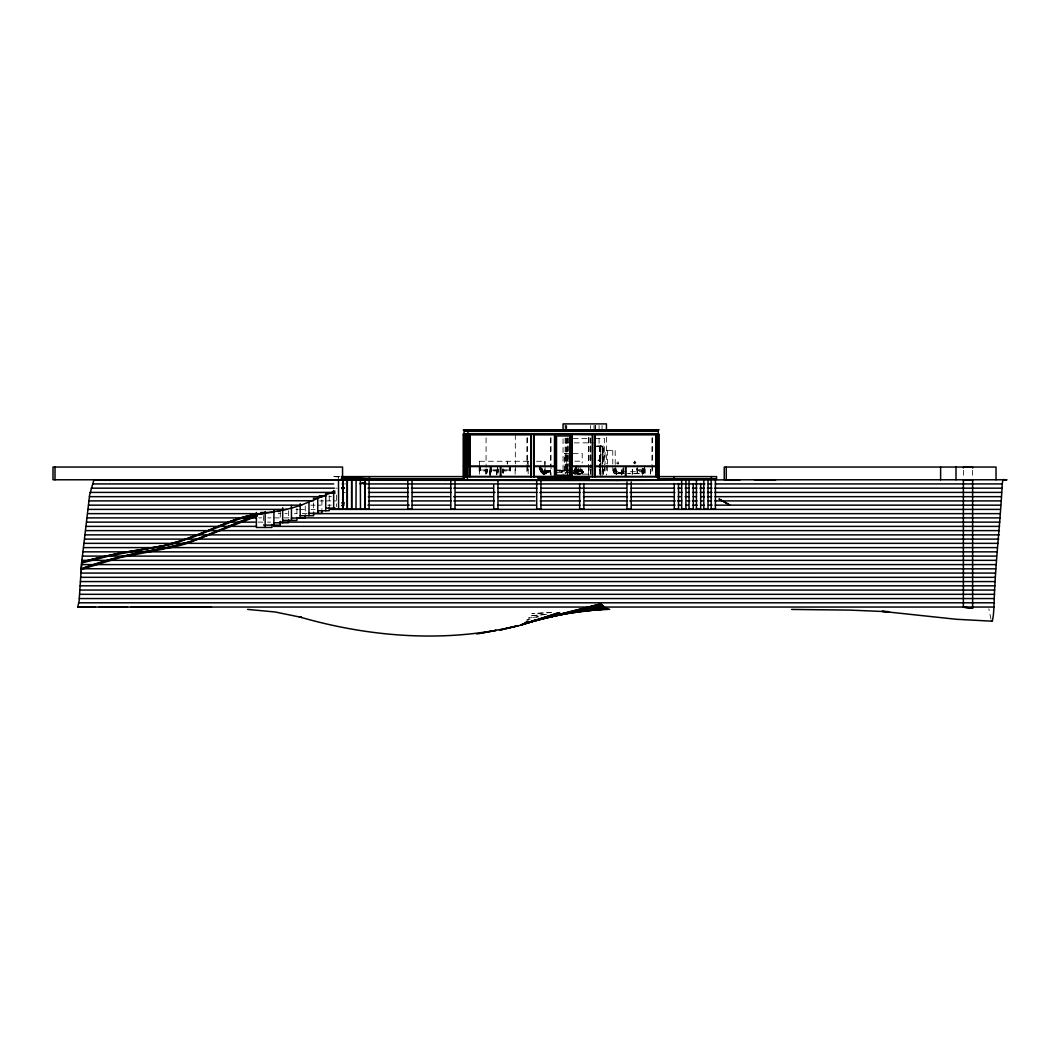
<?xml version="1.0" encoding="UTF-8"?>
<svg xmlns="http://www.w3.org/2000/svg" width="1060" height="1060" viewBox="0 0 1060 1060"><rect width="100%" height="100%" fill="white"/><g stroke="black" fill="none" stroke-linecap="round" stroke-linejoin="round"><path stroke-width="0.75" stroke-dasharray="5 3.75" d="M490.104 469.156L490.091 473.078M490.528 469.156L490.515 473.078M491.482 466.97L491.27 473.078M559.269 470.706L559.985 470.878L559.044 470.613M562.462 470.706L561.508 470.706M563.761 470.706L564.702 470.706M575.938 470.706L574.997 470.706M577.011 470.613L577.952 470.918L577.236 470.706M578.376 469.169L580.151 470.932L581.529 469.169M600.755 474.138L600.755 466.016M600.755 464.386L600.755 446.512M602.12 475.768L602.12 469.262M602.12 467.632L602.12 446.512M497.736 473.078L497.736 468.957M637.073 470.945L637.073 468.957M637.497 469.911L637.497 473.078M498.16 473.078L498.16 468.957M541.66 469.09A1.365 1.365 0 0 1 541.965 470.428L541.753 469.037A1.365 1.365 0 0 1 542.097 470.428L541.978 469.54M542.985 470.706L542.203 469.037A1.365 1.365 0 0 1 542.481 470.428A1.365 1.365 0 0 1 542.998 471.978L542.097 470.083M582.086 472.548L581.98 470.971L582.43 472.336M637.073 473.078L637.087 470.905M644.718 473.078L644.718 468.957M645.129 473.078L645.129 468.957M643.433 468.931L642.572 473.568L627.758 473.369L643.738 473.568L643.433 468.931L643.407 472.972L642.559 468.546L643.393 473.025L643.486 469.037L643.393 473.025L644.122 472.641L643.672 469.037L643.566 473.025M561.76 470.971L561.76 472.548M562.211 472.455L562.211 471.064M575.236 470.971L575.209 473.078M575.686 472.455L575.686 471.064M643.486 468.997L643.367 472.959M487.017 469.156L486.725 473.078L486.977 469.394A1.669 1.669 0 0 0 486.938 468.957M487.242 469.156L486.951 473.078M643.592 473.409L643.393 471.236C644.825 475.715 641.923 471.713 642.917 469.09L643.38 473.012L642.917 469.09M642.638 475.383L642.81 468.52M643.036 469.739L642.651 473.303M543.78 471.541L543.025 471.965L542.468 470.706M509.37 466.97L509.25 470.11L509.608 466.97M486.938 469.911L486.46 473.038L486.739 469.394A1.669 1.669 0 0 0 486.712 468.957M579.833 466.44L581.158 473.82L575.62 473.542L575.739 469.063M575.951 473.727L576.335 466.533L573.513 473.542M576.508 465.711L576.123 472.919L577.276 473.409L577.514 469.09M574.758 473.078L574.944 471.594A2.252 2.252 0 0 1 576.945 471.594L577.488 471.289M579.529 471.289L576.958 471.462A2.252 2.252 0 0 0 575.037 471.594L576.653 471.263M582.602 471.329L582.92 471.514A2.252 2.252 0 0 0 581.039 471.594L578.627 471.289M581.582 471.289L581.225 471.514A2.252 2.252 0 0 1 583.133 471.594L581.516 471.263M545.33 471.342L542.587 471.965L542.336 470.706M510.006 470.945L510.363 466.122M510.615 466.122L510.244 470.945L502.334 470.945L502.625 470.07M502.572 470.945L502.718 470.136M543.131 471.541C542.058 474.429 550.975 472.257 550.153 470.547L543.025 471.965L542.018 468.891M642.519 469.288L642.28 471.289M642.4 469.527L641.87 473.475M575.514 473.383L576.123 472.919L574.865 472.641L576.786 473.21M579.158 471.408L578.945 471.462A2.252 2.252 0 0 0 576.958 471.594L575.514 471.276M580.403 469.103L579.807 469.447M582.192 472.402L582.642 471.183M580.959 471.316L582.099 471.236M613.978 472.442L613.819 468.52M613.223 472.442L613.992 471.7L642.625 471.7L643.393 472.442L642.599 472.257M542.733 471.541L542.362 471.965A1.365 1.365 0 0 0 541.952 470.428L542.733 469.938M540.732 466.108L542.508 471.965A1.365 1.365 0 0 0 542.084 470.428L542.442 469.805M544.376 474.284L547.755 472.23M642.784 471.236L641.684 471.66M573.871 471.819L574.586 468.878M576.309 469.275L575.249 473.701L573.91 473.528L575.673 466.161M575.249 473.701L574.175 473.263L575.951 465.897M539.447 466.387C543.939 475.755 540.202 470.282 550.352 471.475M548.351 470.587L543.82 471.236L544.827 471.475A1.484 1.484 0 0 0 543.025 471.793L543.303 471.793A1.484 1.484 0 0 1 544.813 471.488A1.484 1.484 0 0 1 546.47 471.17A1.484 1.484 0 0 1 548.06 470.852A1.484 1.484 0 0 1 549.636 470.547L543.939 471.713M575.315 469.09L574.109 473.727M642.055 471.316L642.108 468.52M544.337 471.25L541.395 472.257M573.712 473.224L575.434 468.891M574.215 473.091L575.5 473.78L573.831 473.158L576.879 465.989M575.447 473.793L578.111 466.692M634.542 463.101L634.622 463.869M635.92 462.942L634.834 461.06L633.747 462.942L635.96 462.968L633.721 462.968M635.019 462.942L634.834 462.067L634.635 462.942M642.718 471.395L641.976 471.462M546.192 472.72C543.21 476.602 540.467 470.6 539.871 467.897M635.086 463.167L635.033 463.869M543.594 471.673L544.005 472.68M581.344 469.951L579.555 470.613M543.714 471.793L542.309 471.965L540.361 466.108M544.244 474.111L543.303 474.151L546.986 472.044M643.698 473.568L643.486 472.654M498.717 470.11L490.29 470.11L498.531 469.991M637.232 466.122L637.245 470.945L644.732 470.945C645.023 466.678 634.304 473.939 637.259 466.97M560.21 470.706L559.918 470.706M545.012 473.396L543.648 474.257L539.673 469.739M543.369 471.448L544.178 471.289M575.236 471.501L582.761 471.395M579.171 474.456L582.457 472.879M579.449 474.456L581.635 473.197M637.351 470.017L644.506 470.11L644.506 466.97M579.131 474.217L580.098 473.767M566.954 470.706L566.265 470.932L567.047 470.56M578.177 470.706L577.713 470.932M577.978 466.44L578.945 474.297L578.627 469.712M579.303 473.82L581.622 472.985M580.085 473.767L580.84 473.356M546.973 470.852L544.654 471.157L545.277 471.475A1.484 1.484 0 0 1 546.854 471.17A1.484 1.484 0 0 1 548.51 470.852L546.841 470.653M547.119 470.6L548.749 470.481M547.265 470.587L550.219 470.534L548.219 470.428M547.238 470.733L545.33 470.945L546.125 470.918M547.954 470.534L547.41 470.574M559.839 470.706L561.164 470.521L560.064 470.613M562.091 470.706L563.668 470.56M575.567 470.706L576.282 470.521M547.424 472.23C543.621 476.629 540.308 472.23 539.474 467.897L542.203 472.813M544.787 471.104L545.847 470.971M544.919 471.051L545.582 471.051M547.092 470.733L546.192 471.17A1.484 1.484 0 0 0 544.615 471.475M548.086 470.481L550.14 470.534L548.63 470.375M542.177 470.349L541.819 470.428M542.614 470.401L541.952 470.428L543.104 470.958M546.562 470.733L547.503 470.653M546.708 470.733L548.497 470.6M582.165 472.879L583.318 472.627L583.04 471.488L583.04 472.627M582.165 472.68L583.04 472.429M583.318 472.429L580.655 473.078M542.733 470.362L542.389 470.468M562.317 470.613L564.132 470.706M564.556 470.613L566 470.613L565.298 470.521M566.808 470.613L568.478 470.706M573.619 470.613L575.13 470.613M578.044 470.613L579.621 470.613M580.284 470.613L581.874 470.613M614.098 469.381L614.164 473.701L623.307 472.376L623.32 473.423L613.475 473.74L613.342 469.421M547.026 472.23L550.379 471.673L547.304 472.044M546.973 472.044L548.312 471.753M546.549 471.17L546.986 471.037M546.271 471.17A1.484 1.484 0 0 1 547.914 470.852L548.643 470.719M543.555 471.793A1.484 1.484 0 0 1 545.211 471.488L544.681 471.475M548.51 470.772L548.378 470.852A1.484 1.484 0 0 1 550.1 470.547L549.623 471.475M544.456 471.329L544.933 471.475M549.729 471.514L549.411 470.454M549.928 470.375L550.1 470.521M543.952 471.21L545.251 471.408L544.244 471.21M546.788 471.17L546.655 471.17A1.484 1.484 0 0 1 548.298 470.852A1.484 1.484 0 0 1 549.954 470.547L549.689 470.454M543.886 472.694L543.091 472.707L541.117 466.108M529.934 619.504L526.727 620.073L529.947 619.557M614.164 473.701L621.849 472.468M623.307 472.376L614.827 473.555M544.098 474.164L547.702 472.044L543.846 474.111L540.573 469.633M560.303 470.56L560.806 470.521M576.03 470.56L577.382 470.613M581.132 470.521L581.383 470.521M577.422 471.263L578.694 471.263M546.536 614.323L530.146 615.886L547.993 614.283M579.926 473.714L581.158 473.82M623.32 473.423L624.048 473.356M548.298 471.753L550.379 471.673L548.312 471.952M579.754 471.25L580.734 471.263M480.259 466.97L480.379 470.11L483.121 470.017M502.996 470.017L504.003 469.991M484.937 470.017L486.103 469.991M490.369 470.017L490.515 470.945M624.062 473.449L615.582 473.528L622.591 472.442L622.578 473.436M545.754 470.892L546.562 470.892M573.142 438.376L590.712 438.376M595.111 438.376L604.346 438.376L604.346 464.386M565.139 442.868L570.413 442.868M574.215 442.868L593.984 442.868M590.579 445.823L590.831 463.154M596.886 445.823L603.352 445.823L603.352 463.154M595.111 446.512L602.57 446.512L602.57 464.386M597.098 446.658L602.716 446.658L602.716 464.439M568.968 453.375L564.331 453.375L564.331 475.755M573.115 453.375L582.205 453.375L582.205 462.968M597.959 460.252L600.596 460.067L598.052 460.252M600.291 460.438L599.404 459.881M600.265 461.179L599.404 461.736L599.735 461.126M528.357 461.272L479.133 461.272L479.133 464.412M536.572 461.272L545.105 461.272L545.105 464.412M565.139 461.193L568.968 461.193M574.785 461.193L582.165 461.193M568.014 466.546L567.922 476.457L567.922 470.375M482.883 470.017L485.175 470.017M480.379 470.11L480.498 466.97M479.252 466.122L479.624 470.945L487.52 470.945L487.242 470.07M555.811 470.097L568.889 470.097M555.811 470.322L568.889 470.322M567.272 470.587L567.312 473.648M574.639 470.521L575.355 470.706M579.131 470.521L579.86 470.878M558.673 470.839L567.762 470.852M498.743 470.945L490.263 470.945L490.25 466.122M559.057 470.932L568.942 470.932M573.659 470.932L582.417 470.932L581.728 470.706M642.413 471.938L643.142 471.938M642.479 472.005L643.314 472.164M556.42 472.588L571.366 472.588M572.983 472.588L583.305 472.442M572.983 473.078L582.642 472.588M574.215 474.138L590.685 474.138M339.757 476.602L333.158 476.602L333.158 478.723M344.593 483.93L345.745 483.93M335.834 488.17L337.146 488.17M343.758 492.41L345.335 492.41M329.037 496.663L331.435 496.663M319.789 500.903L323.552 500.903M325.791 500.903L330.919 500.903M333.635 500.903L336.444 500.903M310.779 505.156L315.045 505.156M318 505.156L321.114 505.156M327.792 505.156L331.329 505.156M296.018 509.396L298.297 509.396M299.45 509.396L307.082 509.396M311.07 509.396L315.058 509.396M278.157 513.649L280.41 513.649M284.981 513.649L287.22 513.649M294.441 513.649L296.972 513.649M302.14 513.649L307.413 513.649M258.719 517.889L261.621 517.889M267.769 517.889L270.962 517.889M274.235 517.889L281.456 517.889M284.04 517.889L289.168 517.889M258.004 522.13L264.245 522.13M267.411 522.13L270.552 522.13M504.679 470.017L506.971 470.017M503.765 469.991L504.918 470.017M485.864 469.991L486.858 470.017M506.733 470.017L509.489 470.11M545.9 470.892L546.523 471.091M333.714 476.602L340.194 477.053M566.146 470.613L566 470.706M575.991 472.707L574.997 473.078M574.851 472.455L576.799 473.012M614.933 471.66L614.522 468.52M576.508 473.012L578.283 473.767M582.576 471.011L581.874 470.706M543.21 474.125L541.806 472.813M576.494 473.21L578.906 474.456M577.25 473.582L578.627 474.456M637.444 469.991L637.497 470.945L637.497 468.957M543.462 474.324L540.534 471.448L543.131 474.324M542.15 472.813L543.581 474.098M487.136 470.136L487.282 470.945M578.985 470.282L578.588 469.169M540.242 469.633L541.09 471.302L540.189 469.633M539.858 469.633L540.706 471.302M541.819 469.156L542.269 469.288M642.042 472.455L642.572 473.568M541.103 469.169L542.111 472.257M539.832 466.387L541.779 472.257L540.719 469.169M539.156 467.897L539.699 469.739M990.954 619.133L988.834 608.798M576.984 471.382L577.183 471.462A2.252 2.252 0 0 1 579.171 471.594A2.252 2.252 0 0 1 581.145 471.594L581.026 471.462M503.407 473.038L503.129 469.394A1.669 1.669 0 0 1 503.142 468.957M502.851 469.156L503.182 473.038L502.917 470.905M502.612 469.156L502.904 473.078M545.184 471.342L544.522 471.25M479.491 466.122L479.862 470.945M502.904 469.911L502.97 470.945M502.639 469.752L502.692 470.905M621.875 473.489L621.796 471.329M502.917 469.911L502.891 469.394A1.669 1.669 0 0 1 502.93 468.957M644.467 466.122L644.48 470.945M497.763 470.945L497.524 466.97M497.484 466.122L497.498 470.945M490.846 473.078L490.833 469.156M491.257 469.156L491.27 470.945M490.29 466.97L490.29 470.11M972.616 470.309L972.616 478.272M963.381 470.309L963.381 478.391M652.39 437.634L652.47 463.763M652.47 465.393L652.39 473.555M651.953 437.992L651.94 464.532M651.94 466.546L651.953 474.761M650.575 469.487L650.562 473.913M650.389 469.487L650.456 473.926M632.595 469.553L632.568 473.926M632.356 469.487L632.197 475.383M623.452 467.95L623.373 474.496M623.28 467.95L623.134 474.496M623.042 467.95L622.909 474.496M621.955 469.832L621.981 476.404M621.531 469.832L621.518 474.761M616.324 474.655L616.284 468.123L616.112 474.655M615.913 468.123L615.913 474.655M615.197 464.426L615.197 450.341L605.061 450.341L605.061 464.426M615.197 465.989L615.197 473.82M612.773 450.341L612.773 464.426M612.773 465.989L612.773 473.82M607.473 450.341L607.473 464.426M607.473 465.989L607.473 473.82M606.439 437.131L606.439 463.591M606.439 465.247L606.439 475.171M605.061 465.989L605.061 473.82M604.346 466.016L604.346 474.138M603.352 469.461L603.352 474.191M603.1 445.823L603.1 463.154M603.1 469.461L603.1 474.191M602.716 466.055L602.716 474.151M602.57 466.016L602.57 474.138M602.053 425.497L602.053 428.717M600.543 445.823L600.424 464.439M600.424 466.055L600.543 474.191M600.278 445.823L600.304 475.768M600.013 446.512L600.013 464.386M600.013 466.016L600.013 474.138M599.655 446.658L599.655 467.672M599.655 469.288L599.655 475.768M599.072 425.497L599.072 428.717M599.072 438.376L599.072 446.512M595.508 425.497L595.508 428.717M595.111 425.497L595.111 428.717M593.984 425.471L593.984 428.637M590.937 437.634L590.937 463.763M590.937 465.393L590.937 473.555M590.831 469.461L590.831 474.191M590.447 425.497L590.447 428.717M590.447 438.376L590.447 467.632M590.447 469.262L590.579 475.768M588.896 437.634L588.896 463.763M588.896 465.393L588.896 473.555M588.803 437.634L588.843 463.829M588.803 465.393L588.843 475.741M588.38 437.992L588.38 466.188M588.393 469.832L588.38 476.404M582.139 469.368L582.139 475.755M567.59 437.966L567.617 476.457M566.742 425.497L566.742 428.717M566.742 438.376L566.742 472.468M566.265 453.375L566.265 472.561M565.974 425.471L565.974 428.637M565.974 438.125L565.974 473.595M565.298 453.375L565.298 461.193M565.139 423.894L565.139 428.637M565.139 438.125L565.139 473.595M563.045 438.774L563.045 476.828M551.014 437.634L551.041 475.741M550.591 437.992L550.577 466.188M550.577 469.832L550.604 474.761M545.105 465.976L545.105 473.82M544.774 461.272L544.774 467.539M544.774 469.116L544.774 475.383M528.172 461.272L528.172 467.539M528.172 469.116L528.172 473.82M527.84 465.592L527.84 473.754M527.549 461.272L527.549 463.962M527.363 437.634L527.337 463.763M527.337 465.393L527.363 473.555M526.899 437.992L526.899 464.532M526.886 466.546L526.899 474.761M515.332 434.56L515.332 463.949M515.332 465.578L515.306 473.833M515.12 469.209L515.12 475.383M507.554 461.272L507.554 463.962M507.263 461.272L507.263 463.962M496.901 469.832L496.928 476.404M496.477 469.832L496.451 474.761M490.753 466.347L490.634 473.873M490.435 469.05L490.462 475.383M490.197 466.4L490.329 475.383M489.998 475.383L489.985 469.076L489.879 475.383M486.076 437.833L486.076 467.221M486.076 468.851L486.063 473.833M485.864 469.209L485.864 475.383M479.464 461.272L479.464 467.539M479.464 469.116L479.464 475.383M479.133 465.976L479.133 473.82M338.431 476.602L338.431 478.723M336.523 495.02L336.523 506.614M329.223 495.762L329.223 508.111M321.909 499.869L321.909 509.237M313.588 502.864L313.588 511.848M305.253 506.07L305.253 514.206M296.933 508.429L296.933 515.915M288.598 510.787L288.598 518.274M280.277 512.285L280.277 521.268M263.622 515.491L263.622 525.972M568.027 438.032L568.041 466.188L568.014 438.032M616.483 462.836C619.477 466.85 619.225 459.298 616.483 462.836M617.331 463.087L618.006 463.724L617.331 463.087M538.268 616.708L528.437 618.046L538.281 616.854M551.306 612.428L531.855 613.647L551.319 612.561"/><path stroke-width="1.5" d="M571.936 466.188L571.936 434.733L571.923 466.188L592.301 466.188L592.301 434.733L571.472 434.375L571.472 476.828M81.063 571.34L79.116 601.192L77.658 607.221L95.44 607.247M164.949 548.788L120.177 557.533L81.183 569.458L81.699 562.29L86.032 561.005M1002.256 484.208C1000.176 524.594 995.154 564.556 994.042 604.995A171.216 4.068 90 0 1 993.326 615.515L992.451 620.723L991.537 620.776M81.063 571.274A391.988 9.315 90 0 1 82.044 559.176L89.663 494.728L93.889 479.955L617.41 480.498M334.907 491.191L302.736 504.533A146.611 140.529 -90 0 1 293.461 507.528L289.367 508.628A195.53 187.421 -90 0 1 283.365 510.059L256.361 514.67L259.978 513.928M224.336 528.211L229.874 525.826M222.958 528.808L224.72 528.052M227.82 526.714L257.288 515.292M165.042 548.06L190.893 541.422L223.17 528.715M230.908 525.389L232.458 524.726M221.633 529.377L205.865 535.909M232.644 524.647L240.965 521.162M216.399 527.178L219.076 526.051M202.685 532.769L216.956 526.939M217.91 526.542L220.414 525.482M215.048 527.734L216.001 527.337M219.804 525.733L230.431 521.414M220.758 525.336L221.712 524.938M214.094 528.132L206.435 531.285M222.666 524.541L227.834 522.434M205.64 531.603L187.965 538.308M242.064 520.725L246.768 518.883M228.032 522.355L229.026 521.957M205.309 536.135L204.209 536.572M229.238 521.878L235.254 519.652M201.744 533.14L198.869 534.253M202.54 537.208L189.621 541.846A338.021 241.826 90 0 1 173.111 546.404L166.155 547.848M197.902 534.624L196.113 535.3M230.643 521.334L234.088 520.062A248.186 177.563 -90 0 1 248.702 515.756L257.275 513.981L247.59 516.034A244.463 174.887 -90 0 0 235.254 519.639M194.523 535.909L195.318 535.605M192.894 536.506L193.715 536.201M192.138 536.784L180.001 541.064M247.947 518.446L250.743 517.426A242.621 173.575 90 0 1 256.387 515.558M187.156 538.599L183.936 539.725M85.555 567.206L81.183 569.458M86.642 566.835L95.4 563.907M182.638 540.176L164.446 545.476M96.486 563.549L103.853 561.27M178.557 541.541L170.329 544.005A265.543 189.965 -90 0 1 164.817 545.383L147.844 548.59M257.288 515.995L189.621 542.548A338.021 241.826 90 0 1 173.111 547.119L166.46 548.497M143.709 551.809L112.254 558.872L81.183 568.756L995.592 568.836M106.424 560.515L126.763 555.268M86.761 560.793L90.391 559.786M91.293 559.534L114.785 554.088M93.293 559.004L81.699 562.29L81.699 563.006L110.107 555.745L171.005 544.509L195.318 536.307L234.088 520.778A248.186 177.563 90 0 1 248.702 516.472L257.275 514.696M93.412 558.965L118.945 553.307M278.263 511.529L280.092 511.106M127.584 555.082L132.54 554.009M163.439 545.701L137.031 550.273M539.341 618.894L545.701 617.556M548.881 616.893L602.954 605.551L532.2 620.961L602.12 604.703L524.925 623.081L601.272 603.763L522.461 624.115L560.594 613.594L521.613 624.671L559.746 613.183L520.751 625.108L558.911 612.64L519.904 625.426L499.565 630.143L518.207 625.625C446.512 643.221 369.675 637.338 299.145 616.814L301.689 617.437L275.083 611.978L247.616 609.407M133.666 553.77L140.834 552.353M539.487 619.04L603.803 606.32L563.655 613.475M165.347 548.007L160.802 548.828M116.361 553.784L132.169 551.041M141.603 552.207L164.949 548.086M476.695 633.959L496.173 630.369L479.239 633.469M144.597 551.65L146.624 551.279M120.336 553.055L127.293 551.836M147.645 551.107L153.74 550.047M159.795 549.014L157.781 549.358M364.401 482.962L359.936 483.718L365.62 482.75M154.747 549.875L156.761 549.53M128.684 551.611L133.971 550.763M132.858 550.935L135.177 550.564M134.249 550.71L136.369 550.379M145.379 548.974L146.77 548.762M552.445 615.992L605.485 607.592L569.419 612.481M135.64 550.498L137.575 550.193M144.756 549.08L138.171 550.1M562.886 613.886L607.181 608.519L576.044 611.501M569.087 612.375L572.334 612.084M575.58 611.792L608.029 608.864L585.332 610.282M585.385 610.653L609.725 609.288M972.616 479.862L964.534 479.968M965.103 479.955L963.381 479.981L963.381 607.208L972.616 608.241L972.616 480.008M616.973 480.485L740.145 479.783M467.725 431.341L465.168 431.341L465.168 429.817M463.445 434.375L658.764 434.375M463.538 434.733L468.149 434.733M530.835 434.733L470.136 434.733L470.136 466.188L530.835 466.188L530.808 434.733L530.795 466.188M533.683 434.733L554.512 434.733L554.499 466.188L534.121 466.188L534.121 434.759L534.121 466.188M595.19 434.733L655.888 434.733L655.875 466.188L595.19 466.188M657.081 434.733L658.658 434.733L658.658 466.188L657.081 466.188M466.055 435.965L467.354 435.965M569.909 435.965L556.513 435.965L556.513 475.225L569.909 475.225L569.896 435.965L569.883 475.225M463.538 466.188L468.149 466.188M463.538 466.546L468.149 466.546M500.36 476.404L500.373 466.546L470.136 466.546L470.15 476.404L530.835 476.404L530.835 466.546L500.81 466.546L500.837 476.404M595.19 466.546L625.44 466.546L625.426 476.404M657.081 466.546L658.658 466.546L658.658 476.404L657.081 476.404M466.055 475.225L467.354 475.225M463.538 476.404L468.149 476.404M595.19 476.404L655.888 476.404L655.875 466.546L625.864 466.546L625.864 476.404M341.413 476.602L463.392 476.602M657.491 476.602L716.587 476.602L716.587 478.723L657.491 478.723M463.445 476.828L658.764 476.828M341.188 478.723L464.452 478.723M589.267 478.723L538.281 478.723L538.281 477.662L589.108 477.662L589.267 479.783M754.375 479.783L775.721 479.783M92.79 483.93L333.701 483.93M342.075 483.93L343.387 483.93M363.487 483.93L704.913 483.93M708.252 483.93L711.777 483.93M715.275 483.93L1002.283 483.93M341.611 487.918L343.837 487.918M91.253 488.17L334.39 488.17M341.85 488.17L343.851 488.17M368.005 488.17L408.498 488.17M411.426 488.17L451.043 488.17M453.773 488.17L493.006 488.17M498.147 488.17L536.93 488.17M540.746 488.17L626.274 488.17M631.018 488.17L674.584 488.17M677.896 488.17L681.739 488.17M685.131 488.17L689.305 488.17M692.379 488.17L696.817 488.17M700.024 488.17L704.171 488.17M707.391 488.17L712.015 488.17M714.731 488.17L1001.885 488.17M90.073 492.41L334.589 492.41M368.814 492.41L408.511 492.41M412.367 492.41L451.123 492.41M456.052 492.41L495.073 492.41M498.028 492.41L536.903 492.41M539.765 492.41L579.939 492.41M583.172 492.41L626.804 492.41M629.945 492.41L674.809 492.41M679.248 492.41L682.017 492.41M686.893 492.41L689 492.41M692.511 492.41L696.897 492.41M700.262 492.41L704.025 492.41M707.484 492.41L712.042 492.41M714.692 492.41L1001.541 492.41M335.066 493.138L325.712 493.138L325.712 510.734M319.338 495.762L326.294 495.762M89.411 496.663L322.81 496.663M368.31 496.663L408.06 496.663M413.36 496.663L449.639 496.663M453.614 496.663L492.807 496.663M498.213 496.663L534.942 496.663M541.435 496.663L578.641 496.663M583.464 496.663L627.56 496.663M630.567 496.663L673.537 496.663M678.188 496.663L680.586 496.663M685.158 496.663L689.371 496.663M693.174 496.663L696.539 496.663M700.673 496.663L704.476 496.663M707.55 496.663L711.737 496.663M714.996 496.663L1001.197 496.663M313.363 498.372L317.748 498.372M88.947 500.903L313.588 500.731M368.628 500.903L406.854 500.903M412.088 500.903L451.096 500.903M453.879 500.903L494.132 500.903M499.406 500.903L535.075 500.903M540.176 500.903L580.284 500.903M585.133 500.903L627.52 500.903M629.825 500.903L675.246 500.903M677.552 500.903L681.739 500.903M687.238 500.903L689.861 500.903M692.392 500.903L697.109 500.903M701.322 500.903L703.257 500.903M708.08 500.903L711.565 500.903M714.89 500.903L1000.892 500.903M341.611 502.891L343.837 502.891M88.536 505.156L301.636 505.156M367.913 505.156L409.279 505.156M412.26 505.156L450.632 505.156M455.972 505.156L493.085 505.156M497.564 505.156L535.459 505.156M540.732 505.156L579.979 505.156M583.252 505.156L626.99 505.156M631.627 505.156L674.995 505.156M678.135 505.156L681.275 505.156M686.032 505.156L688.377 505.156M692.909 505.156L697.202 505.156M701.72 505.156L704.065 505.156M708.345 505.156L712.055 505.156M715.182 505.156L1000.64 505.156M341.611 505.501L343.837 505.501L343.837 502.506M325.712 508.111L335.066 508.111M334.258 509.197L369.079 509.197M497.948 509.197L493.748 509.197L493.721 485.149M626.99 509.197L631.19 509.197L631.217 481.929M715.394 509.197L711.194 509.197L711.167 478.723M88.139 509.396L286.69 509.396M330.336 509.396L1000.401 509.396M317.748 510.734L329.223 510.734L329.223 507.74M260.747 512.497L271.943 512.497M308.977 513.345L321.909 513.345L321.909 510.35M87.755 513.649L263.463 513.649M313.256 513.649L1000.203 513.649M300.205 515.703L313.588 515.703L313.588 512.709M87.344 517.889L255.924 517.889M296.933 517.889L1000.004 517.889M291.447 518.048L305.253 518.048L305.253 515.054M282.675 520.407L296.933 520.407L296.933 517.413M86.88 522.13L255.023 522.13M279.416 522.13L999.818 522.13M273.904 522.765L288.598 522.765L288.598 519.771M265.132 525.124L280.277 525.124L280.277 522.13M86.35 526.383L256.493 526.383M273.52 526.383L999.62 526.383M85.807 530.623L999.421 530.623M85.277 534.876L999.169 534.876M84.747 539.116L998.785 539.116M84.191 543.356L997.99 543.356M83.568 547.609L997.115 547.609M82.958 551.849L996.638 551.849M82.402 556.102L996.307 556.102M81.938 560.342L996.029 560.342M81.554 564.596L995.804 564.596M80.944 573.076L995.393 573.076M80.679 577.329L995.221 577.329M80.414 581.569L995.048 581.569M80.162 585.822L994.876 585.822M79.911 590.062L994.704 590.062M79.646 594.316L994.532 594.316M79.341 598.555L994.346 598.555M78.97 602.795L994.147 602.795M99.004 607.247L127.465 607.208M78.228 607.049L993.922 607.049M131.029 607.208L211.444 607.247M791.621 609.434L849.987 610.109L888.889 611.739L882.106 611.355L956.491 619.292L992.147 621.2M341.824 477.159L346.686 477.503M342.194 476.828L369.423 478.723L369.423 476.602M972.616 608.241L963.381 607.208M729.969 505.13L719.011 498.995L728.697 504.414M996.029 479.783L996.029 467.049L724.245 467.049L724.245 479.783L1007 479.783L1003.436 479.624L1002.707 481.081A172.899 4.107 90 0 0 1002.256 484.208M972.616 468.03L972.616 467.129L963.381 467.248L963.381 467.977M956.001 467.049L956.001 479.783M940.617 467.049L940.617 479.783M726.259 467.049L726.259 479.783M715.421 478.723L715.421 509.197M711.34 476.602L711.34 478.723M708.04 478.723L708.04 509.197L703.813 509.197L703.8 478.723M700.66 483.532L700.66 509.197L696.433 509.197L696.42 478.723M693.28 483.532L693.28 509.197L689.066 509.197L689.04 478.723M685.913 478.723L685.913 509.197L681.686 509.197L681.659 478.723M678.533 483.532L678.533 509.197L674.306 509.197L674.279 483.532M674.001 476.602L674.001 478.723M658.233 430.135L658.233 433.924M658.233 434.733L658.233 466.188M658.021 434.733L658.021 466.188M658.021 466.546L658.021 476.404M657.809 434.375L657.809 476.828M657.028 429.817L657.028 431.341L468.997 431.341L468.997 429.817M656.299 434.375L656.325 476.828M626.963 481.929L626.963 509.197M606.439 430.506L606.439 423.894L563.045 423.894L563.045 430.506M595.177 434.375L595.15 476.828M594.872 434.375L594.872 476.828M594.846 434.375L594.846 476.828M592.752 434.375L592.725 476.828M588.724 477.662L588.883 479.783M583.888 483.532L583.888 509.197L579.661 509.197L579.648 483.532M554.923 434.375L554.923 476.828M540.931 480.326L540.931 509.197L536.704 509.197L536.691 480.326M538.825 478.723L538.825 479.783M538.666 477.662L538.666 478.723M538.44 478.723L538.44 479.783M531.272 434.375L531.272 476.828M531.245 434.375L531.245 476.828M530.795 466.546L530.795 476.404M497.975 480.326L497.975 509.197M469.818 434.375L469.792 476.828M467.964 430.135L467.964 433.924M467.937 434.733L467.937 466.188M467.937 466.546L467.937 476.404M467.725 434.733L467.725 466.188M467.38 433.924L467.38 479.783M466.996 443.212L466.996 466.188M466.864 434.375L466.864 476.828M466.546 434.375L466.546 476.828M466.479 435.965L466.493 475.225M466.135 434.733L466.135 466.188M466.135 466.546L466.135 476.404M466.002 434.375L466.002 476.828M465.684 434.375L465.698 476.828M465.552 434.733L465.552 466.188M465.141 434.375L465.141 476.828M464.386 434.375L464.386 476.828M464.055 430.135L464.055 433.924M463.975 434.733L463.975 466.188M463.975 466.546L463.975 476.404M463.525 434.375L463.525 476.828M463.445 479.783L463.445 433.924L658.764 433.924L658.764 479.783L53 479.783L53 467.049L342.552 467.049L342.552 479.783M455.018 478.723L455.018 509.197L450.792 509.197L450.765 478.723M445.359 479.783L445.359 480.498M412.048 478.723L412.048 509.197L407.835 509.197L407.808 478.723M369.092 478.723L369.092 509.197M364.852 478.723L364.852 509.197M364.719 478.723L364.719 509.197M362.096 479.783L362.096 480.498M360.347 478.723L360.479 509.197M356.107 478.723L355.975 509.197M351.734 478.723L351.734 509.197M351.602 478.723L351.602 509.197M347.349 478.723L347.349 509.197M347.229 478.723L347.229 509.197M342.976 478.723L342.976 509.197M342.857 478.723L342.857 509.197M338.485 480.326L338.604 509.197M333.661 490.528L333.661 508.111M317.748 497.259L317.748 513.345M308.977 500.731L308.977 515.703M300.205 503.725L300.205 518.048M291.447 505.434L291.447 520.407M282.675 507.793L282.675 522.765M273.904 510.151L273.904 525.124M271.943 524.475L271.943 527.469L256.361 527.469L256.361 512.497M265.132 511.649L265.132 527.469M109.683 479.783L109.683 480.498M105.563 479.783L105.563 480.498M55.014 467.049L55.014 479.783M341.93 488.607A137.27 137.177 -90 0 1 344.341 487.812M528.94 621.611L525.76 622.352L528.993 621.663M658.764 429.817L463.445 430.135L658.764 429.817M554.512 466.546L534.121 466.546L534.121 476.404L554.512 476.404L554.499 466.546M592.301 466.546L571.923 466.546L571.95 476.404L592.301 476.404L592.288 466.546M533.697 476.828L533.697 434.375L533.67 476.828"/></g></svg>
